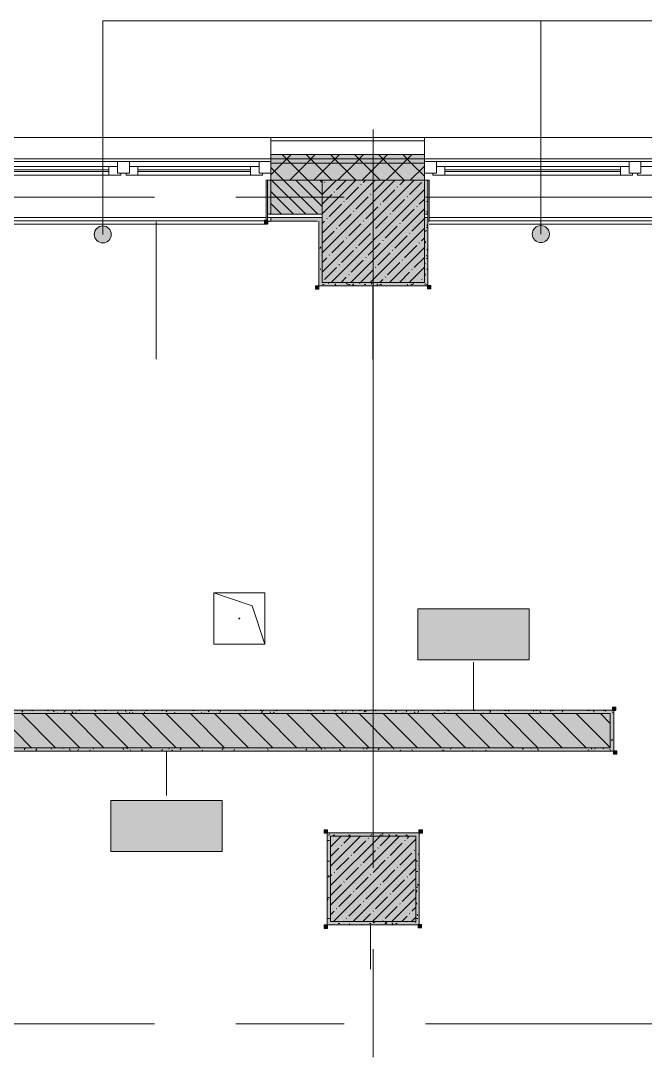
# Model space of a CAD drawing. Header units: millimetres. Extents: x -3817 to 677485, y -22715 to 103890.
# Drawn here: x 52636 to 56298, y 23865 to 29947 of the extents above; entities that cross this region are included whole.
import ezdxf

# ---------------------------------------------------------------- set-up
doc = ezdxf.new("R2010")
doc.units = ezdxf.units.MM
doc.layers.add('PDF _Геометрия', color=7, linetype='Continuous', true_color=0x1d1d1d)
doc.layers.add('PDF _Сплошная заливка', color=7, linetype='Continuous', true_color=0xffffff)

msp = doc.modelspace()

# ---------------------------------------------------------------- hatches: boundary and pattern name
at = {"layer": 'PDF _Сплошная заливка', "transparency": 33554559}
h = msp.add_hatch(color=256, dxfattribs=at)
h.paths.add_polyline_path([(85213.3, 29111.3), (85213.3, 29161.3), (80593.3, 29161.3), (80593.3, 29111.3), (84533.7, 29111.3)], flags=0)
h.paths.add_polyline_path([(70803.3, 29111.3), (71053.3, 29111.3), (71053.3, 29161.3), (68453.3, 29161.3), (68453.3, 29111.3), (70432.2, 29111.3)], flags=0)
h.paths.add_polyline_path([(73153.3, 29111.3), (74493.3, 29111.3), (74493.3, 29161.3), (73153.3, 29161.3)], flags=0)
h.paths.add_polyline_path([(77111.9, 29111.3), (77493.3, 29111.3), (77493.3, 29161.3), (76593.3, 29161.3), (76593.3, 29111.3)], flags=0)
h.paths.add_polyline_path([(60248.3, 29111.3), (61303.3, 29111.3), (61303.3, 29161.3), (60248.3, 29161.3)], flags=0)
h.paths.add_polyline_path([(66403.3, 29111.3), (67353.3, 29111.3), (67353.3, 29161.3), (66403.3, 29161.3)], flags=0)
h.paths.add_polyline_path([(57815.1, 29111.3), (57948.3, 29111.3), (57948.3, 29161.3), (57103.3, 29161.3), (57103.3, 29111.3), (57444.1, 29111.3)], flags=0)
h.paths.add_polyline_path([(51103.3, 29111.3), (52003.3, 29111.3), (52003.3, 29161.3), (51103.3, 29161.3)], flags=0)
h.paths.add_polyline_path([(55003.3, 29111.3), (55003.3, 29161.3), (54103.3, 29161.3), (54104.2, 29111.3), (54846.4, 29111.3)], flags=0)
h.paths.add_polyline_path([(49003.3, 29111.3), (49003.3, 29161.3), (47903.3, 29161.3), (47903.3, 29111.3), (48909, 29111.3)], flags=0)
h.paths.add_polyline_path([(44803.3, 29111.3), (44803.3, 29161.3), (42403.3, 29161.3), (42403.3, 29111.3), (44455.9, 29111.3)], flags=0)
h = msp.add_hatch(color=256, dxfattribs=at)
h.paths.add_polyline_path([(85213.3, 29011.3), (85213.3, 29111.3), (80593.3, 29111.3), (80593.3, 29011.3), (84533.7, 29011.3)], flags=0)
h.paths.add_polyline_path([(77493.3, 29011.3), (77493.3, 29111.3), (76593.3, 29111.3), (76593.3, 29011.3), (77111.9, 29011.3)], flags=0)
h.paths.add_polyline_path([(67353.3, 29011.3), (67353.3, 29013.3), (67321.3, 29013.3), (67321.3, 29021.3), (67353.3, 29021.3), (67353.3, 29111.3), (66403.3, 29111.3), (66403.3, 29011.3), (67321.3, 29011.3)], flags=0)
h.paths.add_polyline_path([(68485.3, 29011.3), (71053.3, 29011.3), (71053.3, 29111.3), (68453.3, 29111.3), (68453.3, 29021.3), (68485.3, 29021.3), (68485.3, 29013.3), (68453.3, 29011.3)], flags=0)
h.paths.add_polyline_path([(74283.3, 29011.3), (74493.3, 29011.3), (74493.3, 29111.3), (73153.3, 29111.3), (73153.3, 29011.3), (74143.2, 29011.3)], flags=0)
h.paths.add_polyline_path([(54403.3, 29011.3), (55003.3, 29011.3), (55003.3, 29111.3), (54103.3, 29111.3), (54104.2, 29011.3)], flags=0)
h.paths.add_polyline_path([(60783.9, 29011.3), (61303.3, 29011.3), (61303.3, 29111.3), (60248.3, 29111.3), (60248.3, 29011.3), (60412.8, 29011.3)], flags=0)
h.paths.add_polyline_path([(51103.3, 29011.3), (52003.3, 29011.3), (52003.3, 29111.3), (51103.3, 29111.3)], flags=0)
h.paths.add_polyline_path([(57103.3, 29011.3), (57948.3, 29011.3), (57948.3, 29111.3), (57103.3, 29111.3)], flags=0)
h.paths.add_polyline_path([(48403.3, 29011.3), (49003.3, 29011.3), (49003.3, 29111.3), (47903.3, 29111.3), (47903.3, 29011.3), (48166.8, 29011.3)], flags=0)
h.paths.add_polyline_path([(44803.3, 29011.3), (44803.3, 29111.3), (42403.3, 29111.3), (42403.3, 29011.3), (44455.9, 29011.3)], flags=0)
h = msp.add_hatch(color=256, dxfattribs=at)
h.paths.add_polyline_path([(80822.8, 28811.3), (80893.3, 28811.3), (80893.3, 29011.3), (80593.3, 29011.3), (80593.3, 28811.3)], flags=0)
h.paths.add_polyline_path([(73783.3, 28811.3), (73783.3, 29011.3), (73153.3, 29011.3), (73153.3, 28811.3), (73401, 28811.3)], flags=0)
h.paths.add_polyline_path([(74493.3, 28811.3), (74493.3, 29011.3), (74283.3, 29011.3), (74283.3, 28811.3)], flags=0)
h.paths.add_polyline_path([(76593.3, 28811.3), (76993.3, 28811.3), (76993.3, 29011.3), (76593.3, 29011.3)], flags=0)
h.paths.add_polyline_path([(68553.3, 28811.3), (70553.3, 28811.3), (70553.3, 29011.3), (68449.3, 29011.3), (68449.3, 28811.3)], flags=0)
h.paths.add_polyline_path([(67303.3, 28811.3), (67303.3, 29011.3), (67003.3, 29011.3), (67003.3, 28811.3), (67092.4, 28811.3)], flags=0)
h.paths.add_polyline_path([(60248.3, 28811.3), (60378.3, 28811.3), (60378.3, 29008.8), (60978.3, 29008.8), (60978.3, 28811.3), (61303.3, 28811.3), (61303.3, 29011.3), (60248.3, 29011.3), (60248.3, 28992.2)], flags=0)
h.paths.add_polyline_path([(54103.3, 28811.3), (54403.3, 28811.3), (54403.3, 29011.3), (54103.3, 29011.3)], flags=0)
h.paths.add_polyline_path([(57948.3, 28811.3), (57948.3, 29011.3), (57103.3, 29011.3), (57103.3, 28811.3), (57815.1, 28811.3)], flags=0)
h.paths.add_polyline_path([(43003.3, 28811.3), (44803.3, 28811.3), (44803.3, 29011.3), (43003.3, 29011.3)], flags=0)
h.paths.add_polyline_path([(52003.3, 28811.3), (52003.3, 29011.3), (51103.3, 29011.3), (51103.3, 28811.3), (51877.7, 28811.3)], flags=0)
h.paths.add_polyline_path([(47903.3, 28811.3), (48403.3, 28811.3), (48403.3, 29011.3), (47903.3, 29011.3)], flags=0)
for color, points in [(256, [(55003.3, 28411.3), (55003.3, 29011.3), (54403.3, 29011.3), (54403.3, 28411.3), (54846.4, 28411.3)]), (7, [(53117.2, 28643), (53152.5, 28657.6), (53167.2, 28693), (53152.5, 28728.3), (53117.2, 28743), (53081.8, 28728.3), (53067.2, 28693), (53081.8, 28657.6)]), (7, [(55685.8, 28645.1), (55721.2, 28659.8), (55735.8, 28695.1), (55721.2, 28730.5), (55685.8, 28745.1), (55650.5, 28730.5), (55635.8, 28695.1), (55650.5, 28659.8)]), (256, [(55023.3, 28391.3), (55023.3, 28411.3), (54403.3, 28411.3), (54403.3, 28391.3), (54846.4, 28391.3)]), (256, [(56093.3, 25681.3), (56093.3, 25881.3), (51843.3, 25881.3), (51843.3, 25681.3), (53362, 25681.3)]), (256, [(56113.3, 25661.3), (56113.3, 25681.3), (51863.3, 25681.3), (51863.3, 25661.3), (53362, 25661.3)]), (256, [(54453.3, 25161.3), (54953.3, 25161.3), (54953.3, 25181.3), (54433.3, 25181.3), (54433.3, 25161.3)]), (256, [(54953.3, 24661.3), (54973.3, 24661.3), (54973.3, 25181.3), (54953.3, 25181.3), (54953.3, 24753.5)]), (256, [(54453.3, 24661.3), (54953.3, 24661.3), (54953.3, 25161.3), (54453.3, 25161.3), (54453.3, 24753.5)]), (256, [(54973.3, 24641.3), (54973.3, 24661.3), (54453.3, 24661.3), (54453.3, 24641.3), (54953.3, 24641.3)])]:
    msp.add_hatch(color=color, dxfattribs=at).paths.add_polyline_path(points)
h = msp.add_hatch(color=256, dxfattribs=at)
h.paths.add_polyline_path([(54103.3, 28771.3), (54403.3, 28771.3), (54403.3, 28791.3), (54103.3, 28791.3)], flags=0)
h.paths.add_polyline_path([(51877.7, 28771.3), (52003.3, 28771.3), (52003.3, 28791.3), (51863.3, 28791.3), (51863.3, 28771.3)], flags=0)
at = {"layer": 'PDF _Сплошная заливка', "true_color": 0x74ba7c, "transparency": 33554559}
h = msp.add_hatch(color=103, dxfattribs=at)
h.paths.add_polyline_path([(54084.8, 28763.3), (54103.3, 28763.3), (54103.3, 28771.3), (54084.8, 28771.3), (54084.8, 28767.4)], flags=0)
h.paths.add_polyline_path([(52021.3, 28763.3), (52021.3, 28771.3), (52003.3, 28771.3), (52003.3, 28763.3)], flags=0)

# ---------------------------------------------------------------- linework, layer by layer
at = {"layer": 'PDF _Геометрия', "color": 7, "lineweight": 9}
for points in [[(53117.2, 28693), (53117.2, 29946.7), (56568.2, 29946.7), (55685.8, 29946.7), (55685.8, 28695.1)], [(55003.3, 29241.3), (54103.3, 29241.3)], [(55003.3, 29161.3), (54103.3, 29161.3)], [(55003.3, 29136.3), (54103.3, 29136.3)], [(55003.3, 29111.3), (54103.3, 29111.3)], [(52031.3, 28773.3), (54065.3, 28773.3)], [(54103.3, 28771.3), (54375.3, 28771.3)], [(57073, 28773.3), (55031.3, 28773.3), (57073, 28773.3)], [(53430, 28767.4), (53430, 27961.4)], [(54083.3, 28757.3), (54083.3, 28753.3), (54083.3, 28757.3)], [(54700.4, 28387.3), (54700.4, 27961.4)], [(53767.9, 26589.3), (53992.9, 26514.3), (54067.9, 26289.3)], [(55291.3, 25905.3), (55291.3, 26182.1)], [(56093.3, 25681.3), (51863.3, 25681.3), (56093.3, 25681.3), (56093.3, 25881.3), (51843.3, 25881.3), (56093.3, 25881.3)], [(56093.3, 25901.3), (51871.3, 25901.3)], [(53491.6, 25657.3), (53491.6, 25401.5)], [(54687.1, 24637.3), (54687.1, 24381.5)]]:
    msp.add_lwpolyline(points, dxfattribs=at)
at = {"layer": 'PDF _Геометрия', "color": 9, "lineweight": 9, "true_color": 0xc0c0c0}
for points in [[(54103.3, 29011.3), (54103.3, 29261.3), (52003.3, 29261.3), (52003.3, 29011.3), (52003.3, 29261.3), (51103.3, 29261.3), (51103.3, 29011.3), (51103.3, 28811.3), (51643.3, 28811.3), (51643.3, 28441.3), (51643.3, 28485.3), (51178.3, 28485.3), (51178.3, 28811.3), (51103.3, 28811.3), (51103.3, 28410.3), (51115.8, 28410.3), (51178.3, 28410.3)], [(55003.3, 29011.3), (55003.3, 29261.3), (57103.3, 29261.3), (57103.3, 29011.3), (57103.3, 28811.3), (57568.3, 28811.3), (57568.3, 28608.1), (57568.3, 28688.1), (57327.1, 28688.1), (57327.1, 28811.3), (57247.1, 28811.3), (57247.1, 28608.1), (57327.1, 28608.1), (57540.3, 28608.1)], [(54403.3, 28791.3), (54083.3, 28791.3), (54103.3, 28791.3), (54103.3, 28771.3)], [(54383.3, 28771.3), (54383.3, 28391.3), (54403.3, 28391.3), (55023.3, 28391.3), (55023.3, 28411.3), (55023.3, 28791.3), (55003.3, 28791.3), (55003.3, 28411.3), (54403.3, 28411.3), (54403.3, 28771.3), (54403.3, 28791.3), (54103.3, 28791.3), (54103.3, 28771.3), (54084.8, 28771.3)], [(55023.3, 28791.3), (55003.3, 28791.3)], [(51863.3, 25661.3), (56113.3, 25661.3), (56113.3, 25681.3), (56113.3, 25901.3), (56093.3, 25901.3)]]:
    msp.add_lwpolyline(points, dxfattribs=at)
for points in [[(54103.3, 29011.3), (54103.3, 28811.3), (54403.3, 28811.3), (54403.3, 29011.3), (55003.3, 29011.3), (55003.3, 29261.3), (54103.3, 29261.3)], [(54083.3, 28767.4), (54083.3, 29011.3), (54075.3, 29011.3), (54075.3, 28767.4)], [(54103.3, 28811.3), (54103.3, 29011.3), (54083.3, 29011.3), (54083.3, 28811.3)], [(55023.3, 28811.3), (55023.3, 29011.3), (55003.3, 29011.3), (55003.3, 28811.3)], [(55031.3, 28771.3), (55031.3, 29011.3), (55023.3, 29011.3), (55023.3, 28771.3)], [(54075.3, 28791.3), (52031.3, 28791.3)], [(57075.3, 28791.3), (55031.3, 28791.3)], [(54953.3, 25181.3), (54433.3, 25181.3), (54433.3, 25161.3), (54433.3, 24641.3), (54453.3, 24641.3), (54973.3, 24641.3), (54973.3, 24661.3), (54973.3, 25181.3)], [(54953.3, 24661.3), (54453.3, 24661.3), (54453.3, 25161.3), (54953.3, 25161.3)]]:
    msp.add_lwpolyline(points, close=True, dxfattribs=at)
at = {"layer": 'PDF _Геометрия', "color": 253, "lineweight": 9, "true_color": 0xaaaaaa}
for points in [[(54703.3, 24976), (54703.3, 26809.4), (54703.3, 29309.4)], [(54103.3, 29121.3), (52003.3, 29121.3)], [(57103.3, 29121.3), (55003.3, 29121.3)], [(52123.3, 29071.3), (53153.3, 29071.3)], [(53153.3, 29061.3), (52123.3, 29061.3)], [(53203.3, 29051.4), (53273.3, 29051.4)], [(53323.3, 29071.3), (53983.3, 29071.3)], [(53983.3, 29061.3), (53323.3, 29061.3)], [(54033.3, 29051.4), (54103.3, 29051.4)], [(55003.3, 29051.4), (55073.3, 29051.4)], [(55123.3, 29071.3), (56153.3, 29071.3)], [(56153.3, 29061.3), (55123.3, 29061.3)], [(56203.3, 29051.4), (56273.3, 29051.4)], [(51833.8, 28911.3), (53421.3, 28911.3)], [(53897.6, 28911.3), (54532.6, 28911.3)], [(55008.8, 28911.3), (56596.3, 28911.3)], [(54703.3, 23864.8), (54703.3, 24499.8)], [(51833.8, 24061.3), (53421.3, 24061.3)], [(53897.6, 24061.3), (54532.6, 24061.3)], [(55008.8, 24061.3), (56596.3, 24061.3)]]:
    msp.add_lwpolyline(points, dxfattribs=at)
at = {"layer": 'PDF _Геометрия', "color": 116, "lineweight": 13, "true_color": 0x008040}
for points in [[(52003.3, 29136.3), (54103.3, 29136.3)], [(55003.3, 29136.3), (57103.3, 29136.3)]]:
    msp.add_lwpolyline(points, dxfattribs=at)
at = {"layer": 'PDF _Геометрия', "lineweight": 9}
for points in [[(54103.3, 29042.7), (54171.9, 29111.3), (54221.9, 29161.3)], [(54403.3, 28927.2), (54319.1, 29011.3), (54219.1, 29111.3), (54169.1, 29161.3)], [(54213.3, 29011.3), (54313.3, 29111.3), (54363.3, 29161.3)], [(54460.5, 29011.3), (54360.5, 29111.3), (54310.5, 29161.3)], [(54354.7, 29011.3), (54454.7, 29111.3), (54504.7, 29161.3)], [(54602, 29011.3), (54502, 29111.3), (54452, 29161.3)], [(54496.2, 29011.3), (54596.2, 29111.3), (54646.2, 29161.3)], [(54743.4, 29011.3), (54643.4, 29111.3), (54593.4, 29161.3)], [(54637.6, 29011.3), (54737.6, 29111.3), (54787.6, 29161.3)], [(54884.8, 29011.3), (54784.8, 29111.3), (54734.8, 29161.3)], [(54779, 29011.3), (54879, 29111.3), (54929, 29161.3)], [(55003.3, 29034.3), (54926.2, 29111.3), (54876.2, 29161.3)], [(54377.7, 28811.3), (54177.7, 29011.3), (54103.3, 29085.8)], [(54920.4, 29011.3), (55003.3, 29094.2)], [(54307, 28811.3), (54107, 29011.3)], [(54403.3, 28856.5), (54248.4, 29011.3)], [(54403.3, 28997.9), (54389.8, 29011.3)], [(54403.3, 28927.6), (54487, 29011.3)], [(54403.3, 28813.6), (54601, 29011.3)], [(54403.3, 28699.5), (54715.1, 29011.3)], [(54403.3, 28585.5), (54829.1, 29011.3)], [(54403.3, 28471.4), (54943.2, 29011.3)], [(54487.9, 28955.3), (54544, 29011.3)], [(54644.8, 28998), (54658.1, 29011.3)], [(54701.8, 28941), (54772.1, 29011.3)], [(54858.6, 28983.8), (54886.2, 29011.3)], [(54416.7, 28998), (54419, 29000.4)], [(54457.2, 28411.3), (55003.3, 28957.4)], [(54545, 28898.3), (54616.2, 28969.5)], [(54630.5, 28983.8), (54632.9, 28986.2)], [(54758.8, 28884), (54830.1, 28955.3)], [(54844.3, 28969.5), (54846.7, 28971.9)], [(54915.6, 28926.8), (54986.9, 28998)], [(54236.3, 28811.3), (54103.3, 28944.4)], [(54403.3, 28870.6), (54459.4, 28926.8)], [(54473.7, 28941), (54476.1, 28943.4)], [(54602, 28841.2), (54673.3, 28912.5)], [(54687.5, 28926.8), (54689.9, 28929.1)], [(54815.8, 28827), (54887.1, 28898.3)], [(54901.4, 28912.5), (54903.7, 28914.9)], [(54972.6, 28869.7), (55003.3, 28900.4)], [(54165.6, 28811.3), (54103.3, 28873.7)], [(54445.2, 28798.5), (54516.5, 28869.7)], [(54530.7, 28884), (54533.1, 28886.4)], [(54571.3, 28411.3), (55003.3, 28843.3)], [(54587.7, 28827), (54590.1, 28829.3)], [(54659, 28784.2), (54730.3, 28855.5)], [(54744.5, 28869.7), (54746.9, 28872.1)], [(54872.9, 28769.9), (54944.1, 28841.2)], [(54958.4, 28855.5), (54960.8, 28857.9)], [(54403.3, 28756.6), (54416.7, 28769.9)], [(54430.9, 28784.2), (54433.3, 28786.6)], [(54502.2, 28741.4), (54573.5, 28812.7)], [(54644.8, 28769.9), (54647.1, 28772.3)], [(54716, 28727.2), (54787.3, 28798.5)], [(54801.6, 28812.7), (54803.9, 28815.1)], [(54929.9, 28712.9), (55001.2, 28784.2)], [(54403.3, 28642.5), (54473.7, 28712.9)], [(54487.9, 28727.2), (54490.3, 28729.5)], [(54559.2, 28684.4), (54630.5, 28755.7)], [(54685.3, 28411.3), (55003.3, 28729.3)], [(54701.8, 28712.9), (54704.2, 28715.3)], [(54773.1, 28670.2), (54844.3, 28741.4)], [(54858.6, 28755.7), (54861, 28758.1)], [(54459.4, 28584.6), (54530.7, 28655.9)], [(54545, 28670.2), (54547.3, 28672.5)], [(54616.2, 28627.4), (54687.5, 28698.7)], [(54758.8, 28655.9), (54761.2, 28658.3)], [(54830.1, 28613.1), (54901.4, 28684.4)], [(54915.6, 28698.7), (54918, 28701)], [(54986.9, 28655.9), (55003.3, 28672.3)], [(54516.5, 28527.6), (54587.7, 28598.9)], [(54602, 28613.1), (54604.4, 28615.5)], [(54673.3, 28570.4), (54744.5, 28641.6)], [(54799.4, 28411.3), (55003.3, 28615.2)], [(54815.8, 28598.9), (54818.2, 28601.2)], [(54887.1, 28556.1), (54958.4, 28627.4)], [(54972.6, 28641.6), (54975, 28644)], [(54403.3, 28528.5), (54430.9, 28556.1)], [(54445.2, 28570.4), (54447.5, 28572.7)], [(54573.5, 28470.6), (54644.8, 28541.8)], [(54659, 28556.1), (54661.4, 28558.5)], [(54730.3, 28513.3), (54801.6, 28584.6)], [(54787.3, 28456.3), (54858.6, 28527.6)], [(54872.9, 28541.8), (54875.2, 28544.2)], [(54944.1, 28499.1), (55003.3, 28558.2)], [(54416.7, 28427.8), (54487.9, 28499.1)], [(54502.2, 28513.3), (54504.6, 28515.7)], [(54630.5, 28413.5), (54701.8, 28484.8)], [(54716, 28499.1), (54718.4, 28501.5)], [(54856.4, 28411.3), (54915.6, 28470.6)], [(54913.4, 28411.3), (55003.3, 28501.2)], [(54929.9, 28484.8), (54932.3, 28487.2)], [(54403.3, 28414.4), (54404.8, 28415.9)], [(54514.3, 28411.3), (54545, 28442.1)], [(54559.2, 28456.3), (54561.6, 28458.7)], [(54742.4, 28411.3), (54758.8, 28427.8)], [(54773.1, 28442.1), (54775.4, 28444.4)], [(54970.5, 28411.3), (54972.6, 28413.5)], [(54986.9, 28427.8), (54989.3, 28430.2)], [(55001.2, 28442.1), (55003.3, 28444.2)], [(52699.4, 25681.3), (52499.4, 25881.3)], [(52840.8, 25681.3), (52640.8, 25881.3)], [(52982.2, 25681.3), (52782.2, 25881.3)], [(53123.6, 25681.3), (52923.6, 25881.3)], [(53265.1, 25681.3), (53065.1, 25881.3)], [(53406.5, 25681.3), (53206.5, 25881.3)], [(53547.9, 25681.3), (53347.9, 25881.3)], [(53689.3, 25681.3), (53489.3, 25881.3)], [(53830.7, 25681.3), (53630.7, 25881.3)], [(53972.2, 25681.3), (53772.2, 25881.3)], [(54113.6, 25681.3), (53913.6, 25881.3)], [(54255, 25681.3), (54055, 25881.3)], [(54396.4, 25681.3), (54196.4, 25881.3)], [(54537.9, 25681.3), (54337.9, 25881.3)], [(54679.3, 25681.3), (54479.3, 25881.3)], [(54820.7, 25681.3), (54620.7, 25881.3)], [(54962.1, 25681.3), (54762.1, 25881.3)], [(55103.5, 25681.3), (54903.5, 25881.3)], [(55245, 25681.3), (55045, 25881.3)], [(55386.4, 25681.3), (55186.4, 25881.3)], [(55527.8, 25681.3), (55327.8, 25881.3)], [(55669.2, 25681.3), (55469.2, 25881.3)], [(55810.6, 25681.3), (55610.6, 25881.3)], [(55952.1, 25681.3), (55752.1, 25881.3)], [(56093.3, 25681.6), (55893.5, 25881.3)], [(56093.3, 25823), (56034.9, 25881.3)], [(54453.3, 25100), (54514.7, 25161.3)], [(54453.3, 24985.9), (54628.7, 25161.3)], [(54453.3, 24871.9), (54742.8, 25161.3)], [(54453.3, 24757.8), (54856.8, 25161.3)], [(54470.9, 24661.3), (54953.3, 25143.8)], [(54530.7, 25120.4), (54571.7, 25161.3)], [(54587.7, 25063.3), (54659, 25134.6)], [(54673.3, 25148.9), (54675.6, 25151.3)], [(54744.5, 25106.1), (54799.8, 25161.3)], [(54801.6, 25049.1), (54872.9, 25120.4)], [(54887.1, 25134.6), (54889.5, 25137)], [(54901.4, 25148.9), (54913.8, 25161.3)], [(54453.3, 25042.9), (54502.2, 25091.9)], [(54516.5, 25106.1), (54518.8, 25108.5)], [(54644.8, 25006.3), (54716, 25077.6)], [(54730.3, 25091.9), (54732.7, 25094.2)], [(54858.6, 24992.1), (54929.9, 25063.3)], [(54944.1, 25077.6), (54946.5, 25080)], [(54487.9, 24963.6), (54559.2, 25034.8)], [(54573.5, 25049.1), (54575.8, 25051.5)], [(54584.9, 24661.3), (54953.3, 25029.7)], [(54701.8, 24949.3), (54773.1, 25020.6)], [(54787.3, 25034.8), (54789.7, 25037.2)], [(54473.7, 24949.3), (54476.1, 24951.7)], [(54545, 24906.5), (54616.2, 24977.8)], [(54630.5, 24992.1), (54632.9, 24994.4)], [(54687.5, 24935), (54689.9, 24937.4)], [(54758.8, 24892.3), (54830.1, 24963.6)], [(54844.3, 24977.8), (54846.7, 24980.2)], [(54915.6, 24935), (54953.3, 24972.7)], [(54453.3, 24928.9), (54459.4, 24935)], [(54453.3, 24814.8), (54516.5, 24878)], [(54530.7, 24892.3), (54533.1, 24894.6)], [(54602, 24849.5), (54673.3, 24920.8)], [(54699, 24661.3), (54953.3, 24915.7)], [(54744.5, 24878), (54746.9, 24880.4)], [(54815.8, 24835.2), (54887.1, 24906.5)], [(54901.4, 24920.8), (54903.7, 24923.2)], [(54502.2, 24749.7), (54573.5, 24821)], [(54587.7, 24835.2), (54590.1, 24837.6)], [(54659, 24792.5), (54730.3, 24863.8)], [(54801.6, 24821), (54803.9, 24823.4)], [(54872.9, 24778.2), (54944.1, 24849.5)], [(54559.2, 24692.7), (54630.5, 24764)], [(54644.8, 24778.2), (54647.1, 24780.6)], [(54716, 24735.5), (54787.3, 24806.7)], [(54813, 24661.3), (54953.3, 24801.6)], [(54858.6, 24764), (54861, 24766.3)], [(54453.3, 24700.8), (54473.7, 24721.2)], [(54487.9, 24735.5), (54490.3, 24737.8)], [(54641.9, 24661.3), (54687.5, 24706.9)], [(54701.8, 24721.2), (54704.2, 24723.6)], [(54773.1, 24678.4), (54844.3, 24749.7)], [(54915.6, 24706.9), (54918, 24709.3)], [(54929.9, 24721.2), (54953.3, 24744.6)], [(54527.9, 24661.3), (54530.7, 24664.2)], [(54545, 24678.4), (54547.3, 24680.8)], [(54758.8, 24664.2), (54761.2, 24666.5)], [(54870, 24661.3), (54901.4, 24692.7)], [(54927.1, 24661.3), (54953.3, 24687.6)]]:
    msp.add_lwpolyline(points, dxfattribs=at)
at = {"layer": 'PDF _Геометрия', "color": 253, "lineweight": 13, "true_color": 0xaaaaaa}
for points in [[(52053.3, 29041.3), (53223.3, 29041.3), (53223.3, 29051.4), (53203.3, 29051.4), (53203.3, 29091.3), (52073.3, 29091.3), (52073.3, 29051.4), (52053.3, 29051.4)], [(53273.3, 29121.3), (53273.3, 29051.4), (53203.3, 29051.4), (53203.3, 29121.3)], [(53253.3, 29041.3), (54053.3, 29041.3), (54053.3, 29051.4), (54033.3, 29051.4), (54033.3, 29091.3), (53273.3, 29091.3), (53273.3, 29051.4), (53253.3, 29051.4)], [(54103.3, 29121.3), (54103.3, 29051.4), (54033.3, 29051.4), (54033.3, 29121.3)], [(55073.3, 29121.3), (55073.3, 29051.4), (55003.3, 29051.4), (55003.3, 29121.3)], [(55053.3, 29041.3), (56223.3, 29041.3), (56223.3, 29051.4), (56203.3, 29051.4), (56203.3, 29091.3), (55073.3, 29091.3), (55073.3, 29051.4), (55053.3, 29051.4)], [(56273.3, 29121.3), (56273.3, 29051.4), (56203.3, 29051.4), (56203.3, 29121.3)], [(56253.3, 29041.3), (57053.3, 29041.3), (57053.3, 29051.4), (57033.3, 29051.4), (57033.3, 29091.3), (56273.3, 29091.3), (56273.3, 29051.4), (56253.3, 29051.4)]]:
    msp.add_lwpolyline(points, close=True, dxfattribs=at)
for points in [[(53153.3, 29041.3), (53153.3, 29091.3)], [(53323.3, 29041.3), (53323.3, 29091.3)], [(53983.3, 29041.3), (53983.3, 29091.3)], [(55123.3, 29041.3), (55123.3, 29091.3)], [(56153.3, 29041.3), (56153.3, 29091.3)], [(53223.3, 29041.3), (52053.3, 29041.3)], [(54053.3, 29041.3), (53253.3, 29041.3)], [(56223.3, 29041.3), (55053.3, 29041.3)], [(57053.3, 29041.3), (56253.3, 29041.3)]]:
    msp.add_lwpolyline(points, dxfattribs=at)
at = {"layer": 'PDF _Геометрия', "color": 7, "lineweight": 9}
for points in [[(55003.3, 28411.3), (55003.3, 29011.3), (54403.3, 29011.3), (54103.3, 29011.3), (54403.3, 29011.3), (54403.3, 28811.3), (54403.3, 28411.3)], [(54083.3, 28753.3), (52023.3, 28753.3)], [(57083.3, 28753.3), (55031, 28753.3)], [(54067.9, 26289.3), (53767.9, 26289.3), (53767.9, 26589.3), (54067.9, 26589.3)], [(54067.9, 26289.3), (54067.9, 26589.3), (53767.9, 26589.3), (53767.9, 26289.3)], [(55617.8, 26496), (54964.7, 26496), (54964.7, 26196), (55617.8, 26196)], [(53818.1, 25371.4), (53165, 25371.4), (53165, 25071.4), (53818.1, 25071.4)], [(54953.3, 25161.3), (54453.3, 25161.3), (54453.3, 24661.3), (54953.3, 24661.3)]]:
    msp.add_lwpolyline(points, close=True, dxfattribs=at)
at = {"layer": 'PDF _Геометрия', "color": 253, "lineweight": 9, "true_color": 0x9b9b9b}
for points in [[(54101.4, 29008.1), (54103.3, 29008.1)], [(54103.3, 28991.6), (54101.5, 28994.6)], [(55015.8, 28886.1), (55023.3, 28886.1)], [(54101.7, 28811.3), (54098.5, 28816.9)], [(54101.4, 28825.2), (54103.3, 28825.2)], [(54104.5, 28787), (54103.3, 28784.8)], [(55008.3, 28828.3), (55003.3, 28819.6)], [(55015.8, 28825.2), (55023.3, 28825.2)], [(54383.3, 28764.2), (54385.8, 28764.2)], [(55015.3, 28718.6), (55010.3, 28709.9)], [(55015.8, 28733.7), (55023.3, 28733.7)], [(55022.5, 28740.5), (55017.5, 28749.2)], [(55011.3, 28650.6), (55006.2, 28641.9)], [(55023.3, 28678.3), (55021.6, 28681.1)], [(54383.3, 28642.3), (54385.8, 28642.3)], [(54394.9, 28619.3), (54389.9, 28610.6)], [(55022.4, 28609), (55017.4, 28600.3)], [(54403.3, 28572.9), (54401, 28569)], [(55008.4, 28521.1), (55003.4, 28529.8)], [(55019.6, 28562.8), (55014.5, 28571.5)], [(55015.8, 28550.9), (55023.3, 28550.9)], [(54383.3, 28520.4), (54385.8, 28520.4)], [(54396.1, 28484.4), (54391.1, 28493.1)], [(55015.8, 28489.9), (55023.3, 28489.9)], [(54383.3, 28429), (54385.8, 28429)], [(54441.8, 28405.2), (54438.3, 28411.3)], [(54551.5, 28398.1), (54546.5, 28406.8)], [(54586.7, 28403), (54581.7, 28394.3)], [(54626.8, 28411.3), (54623.3, 28405.4)], [(54696.4, 28410), (54691.4, 28401.3)], [(54729.2, 28395.1), (54724.2, 28403.8)], [(54942.1, 28408.9), (54937.1, 28400.2)], [(55010.2, 28404.9), (55005.1, 28396.2)], [(55012.5, 28453.1), (55007.5, 28461.8)], [(54406.2, 28398.5), (54416.3, 28398.5)], [(54483.5, 28394), (54478.4, 28402.7)], [(54545.1, 28391.8), (54544.8, 28391.3)], [(54558.6, 28398.5), (54568.7, 28398.5)], [(54590.6, 28391.3), (54588.1, 28395.7)], [(54650.1, 28398.5), (54660.1, 28398.5)], [(54741.5, 28398.5), (54751.6, 28398.5)], [(54906.9, 28392.1), (54901.9, 28400.8)], [(54924.4, 28398.5), (54934.4, 28398.5)], [(55012.9, 28391.3), (55011.5, 28393.8)], [(55015.8, 28398.5), (55023.3, 28398.5)], [(52647.5, 25897.5), (52642.4, 25888.8)], [(52684.9, 25901.3), (52684.1, 25899.9)], [(52699.3, 25899.1), (52709.4, 25899.1)], [(52790.8, 25899.1), (52800.8, 25899.1)], [(52831.1, 25891.5), (52826.1, 25900.2)], [(52851.6, 25885.2), (52849.3, 25881.3)], [(52893.2, 25896.4), (52888.2, 25887.7)], [(52899.2, 25895.6), (52895.8, 25901.3)], [(52940.8, 25884.4), (52935.8, 25893.1)], [(52961.2, 25892.3), (52956.2, 25883.6)], [(52973.7, 25899.1), (52983.7, 25899.1)], [(52977.8, 25881.3), (52977.4, 25882)], [(53065.1, 25899.1), (53075.2, 25899.1)], [(53076.9, 25892.6), (53071.8, 25901.3)], [(53126.1, 25899.1), (53136.1, 25899.1)], [(53207, 25891.2), (53201.9, 25882.5)], [(53254.6, 25889.6), (53249.5, 25898.3)], [(53275, 25887.1), (53271.7, 25881.3)], [(53278.5, 25899.1), (53288.5, 25899.1)], [(53294.5, 25881.3), (53291.2, 25887.1)], [(53364.2, 25882.5), (53359.2, 25891.2)], [(53369.9, 25899.1), (53380, 25899.1)], [(53461.3, 25899.1), (53471.4, 25899.1)], [(53494.3, 25901.3), (53489.3, 25892.6)], [(53540.9, 25881.3), (53536.9, 25888.2)], [(53636.4, 25898.8), (53634.9, 25901.3)], [(53644.2, 25899.1), (53654.3, 25899.1)], [(53698.4, 25889), (53694, 25881.3)], [(53716.9, 25881.3), (53714.6, 25885.2)], [(53740.1, 25900.2), (53735, 25891.5)], [(53735.7, 25899.1), (53745.7, 25899.1)], [(53796.6, 25899.1), (53806.7, 25899.1)], [(53808.1, 25896.1), (53803.1, 25887.4)], [(53949, 25899.1), (53959.1, 25899.1)], [(54040.5, 25899.1), (54050.5, 25899.1)], [(54053.8, 25895), (54048.8, 25886.3)], [(54059.8, 25896.9), (54057.3, 25901.3)], [(54101.4, 25885.8), (54096.4, 25894.5)], [(54121.9, 25890.9), (54116.8, 25882.2)], [(54131.9, 25899.1), (54142, 25899.1)], [(54314.8, 25899.1), (54324.8, 25899.1)], [(54339.1, 25901.3), (54336.2, 25896.4)], [(54406.2, 25899.1), (54416.3, 25899.1)], [(54415.2, 25891), (54410.2, 25899.7)], [(54467.2, 25899.1), (54477.2, 25899.1)], [(54483.2, 25895), (54479.6, 25901.3)], [(54503.7, 25881.7), (54503.5, 25881.3)], [(54524.9, 25883.9), (54519.9, 25892.6)], [(54545.3, 25892.8), (54540.3, 25884.1)], [(54561.5, 25881.3), (54561.5, 25881.4)], [(54585.4, 25901.3), (54581.9, 25895.3)], [(54619.6, 25899.1), (54629.6, 25899.1)], [(54655, 25899.9), (54649.9, 25891.2)], [(54661, 25892.1), (54655.9, 25900.8)], [(54711, 25899.1), (54721.1, 25899.1)], [(54802.5, 25899.1), (54812.5, 25899.1)], [(54838.7, 25889.1), (54833.6, 25897.8)], [(54878.3, 25881.3), (54875.3, 25886.6)], [(54900.7, 25898.8), (54895.7, 25890.1)], [(54948.3, 25882), (54943.3, 25890.7)], [(54968.7, 25894.7), (54963.7, 25886)], [(54985.3, 25899.1), (54995.4, 25899.1)], [(55076.8, 25899.1), (55086.8, 25899.1)], [(55124.7, 25881.3), (55121, 25887.7)], [(55137.7, 25899.1), (55147.8, 25899.1)], [(55183.7, 25901.3), (55183.1, 25900.2)], [(55220.5, 25898.3), (55218.7, 25901.3)], [(55290.1, 25899.1), (55300.2, 25899.1)], [(55300.6, 25881.3), (55298.7, 25884.7)], [(55350.5, 25885.5), (55348.2, 25881.3)], [(55381.6, 25899.1), (55391.6, 25899.1)], [(55392.2, 25896.6), (55387.2, 25887.9)], [(55430.1, 25901.3), (55428.8, 25899.1)], [(55473, 25899.1), (55483.1, 25899.1)], [(55500.5, 25901.3), (55496.8, 25895)], [(55596.3, 25884.4), (55594.5, 25881.3)], [(55643.9, 25896.4), (55641.1, 25901.3)], [(55655.9, 25899.1), (55666, 25899.1)], [(55685.5, 25885.3), (55680.5, 25894)], [(55746.9, 25901.3), (55742.6, 25893.9)], [(55747.3, 25899.1), (55757.4, 25899.1)], [(55808.3, 25899.1), (55818.4, 25899.1)], [(55815.6, 25898.5), (55810.6, 25889.8)], [(55960.7, 25899.1), (55970.8, 25899.1)], [(55999.3, 25890.5), (55994.3, 25899.2)], [(56052.1, 25899.1), (56062.2, 25899.1)], [(56067.3, 25894.5), (56063.4, 25901.3)], [(56109, 25883.4), (56103.9, 25892.1)], [(56113.1, 25807.7), (56113.3, 25807.7)], [(56106, 25730.9), (56101, 25722.2)], [(56113.1, 25746.7), (56113.3, 25746.7)], [(52661.6, 25678.2), (52656.6, 25669.4)], [(52729.6, 25674.1), (52724.6, 25665.4)], [(52817, 25672.1), (52812, 25680.8)], [(52885, 25676.2), (52882.1, 25681.3)], [(52926.7, 25665.1), (52921.6, 25673.8)], [(52975.4, 25673), (52970.3, 25664.3)], [(53043.4, 25668.9), (53039, 25661.3)], [(53062.7, 25673.2), (53058, 25681.3)], [(53240.4, 25670.2), (53235.4, 25678.9)], [(53261.8, 25681.3), (53257.7, 25674.3)], [(53280.8, 25661.3), (53277, 25667.8)], [(53350.1, 25663.2), (53345.1, 25671.9)], [(53466.8, 25670.8), (53461.8, 25662.1)], [(53508.1, 25681.3), (53503.5, 25673.2)], [(53527.1, 25661.3), (53522.8, 25668.9)], [(53576.5, 25677.9), (53571.5, 25669.2)], [(53622.2, 25679.5), (53621.2, 25681.3)], [(53822.2, 25676.8), (53817.2, 25668.1)], [(53890.3, 25672.7), (53885.3, 25664)], [(54045.7, 25677.6), (54043.5, 25681.3)], [(54087.3, 25666.4), (54082.3, 25675.2)], [(54106.5, 25681.3), (54104.6, 25678.1)], [(54313.7, 25674.6), (54308.7, 25665.9)], [(54352.8, 25681.3), (54350.3, 25677)], [(54401.1, 25671.6), (54396, 25680.3)], [(54423.2, 25681.3), (54418.4, 25672.9)], [(54469.1, 25675.7), (54465.8, 25681.3)], [(54510.7, 25664.6), (54505.7, 25673.3)], [(54646.8, 25672.7), (54641.8, 25681.3)], [(54669.1, 25680.6), (54664.1, 25671.9)], [(54737.2, 25676.5), (54732.1, 25667.8)], [(54824.5, 25669.7), (54819.5, 25678.4)], [(54864.5, 25661.3), (54861.1, 25667.3)], [(54934.2, 25662.7), (54929.1, 25671.4)], [(55110.9, 25661.3), (55106.9, 25668.4)], [(55119, 25667.2), (55115.6, 25661.3)], [(55160.6, 25678.4), (55155.6, 25669.7)], [(55197.5, 25681.3), (55197.2, 25680.8)], [(55206.3, 25679), (55204.9, 25681.3)], [(55267.9, 25681.3), (55265.2, 25676.7)], [(55364.7, 25666.1), (55361.9, 25661.3)], [(55514.3, 25681.3), (55511, 25675.6)], [(55584, 25680.3), (55579, 25671.6)], [(55629.7, 25677.1), (55627.3, 25681.3)], [(55671.4, 25665.9), (55666.4, 25674.6)], [(55965.8, 25671), (55960.8, 25662.3)], [(55985.2, 25671.1), (55980.1, 25679.8)], [(56007, 25681.3), (56002.4, 25673.5)], [(56053.2, 25675.2), (56049.6, 25681.3)], [(56094.8, 25664), (56089.8, 25672.8)], [(56113.3, 25682.5), (56112.6, 25681.3), (56112.1, 25680.5)], [(52964, 25661.3), (52963.3, 25662.6)], [(53703.1, 25661.3), (53700.5, 25665.9)], [(54272.1, 25663.4), (54270.9, 25661.3)], [(54517.8, 25662.3), (54517.3, 25661.3)], [(54547.8, 25661.3), (54547.3, 25662.1)], [(55286.9, 25661.3), (55284.6, 25665.4)], [(55432.7, 25662), (55432.3, 25661.3)], [(54649, 25181.2), (54648.9, 25181.3)], [(54758.7, 25174.2), (54754.5, 25181.3)], [(54436.7, 25137.1), (54446.8, 25137.1)], [(54447.6, 25174.9), (54442.6, 25166.2)], [(54467.2, 25167.6), (54477.2, 25167.6)], [(54558.6, 25167.6), (54568.7, 25167.6)], [(54693.3, 25173.9), (54688.3, 25165.1)], [(54741.5, 25167.6), (54751.6, 25167.6)], [(54761.4, 25169.8), (54756.5, 25161.3)], [(54800.3, 25163), (54795.3, 25171.7)], [(54832.9, 25167.6), (54843, 25167.6)], [(54893.9, 25167.6), (54904, 25167.6)], [(54970.9, 25050.4), (54965.9, 25059.1)], [(54436.7, 25015.2), (54446.8, 25015.2)], [(54954.9, 25015.2), (54964.9, 25015.2)], [(54954.9, 24954.2), (54964.9, 24954.2)], [(54973.3, 24985.4), (54970, 24991)], [(54436.7, 24923.7), (54446.8, 24923.7)], [(54446, 24923.3), (54441, 24932)], [(54967.9, 24872.7), (54962.9, 24881.4)], [(54956.8, 24831), (54953.3, 24837.1)], [(54954.9, 24862.8), (54964.9, 24862.8)], [(54960.3, 24843.7), (54955.3, 24835)], [(54438.3, 24793.1), (54433.3, 24784.4)], [(54436.7, 24801.8), (54446.8, 24801.8)], [(54453.3, 24788.7), (54449.1, 24795.9)], [(54960.9, 24763), (54955.8, 24771.7)], [(54965, 24695), (54959.9, 24703.7)], [(54436.7, 24679.9), (54446.8, 24679.9)], [(54467.8, 24661.3), (54466.8, 24659.5)], [(54497.7, 24649.4), (54507.7, 24649.4)], [(54566.2, 24648.9), (54561.9, 24641.3)], [(54634.3, 24644.8), (54632.3, 24641.3)], [(54680.5, 24649.4), (54690.6, 24649.4)], [(54708.1, 24652.2), (54703, 24660.9)], [(54714.2, 24661.3), (54712.5, 24658.4)], [(54772, 24649.4), (54782, 24649.4)], [(54776.1, 24656.3), (54773.2, 24661.3)], [(54784.6, 24661.3), (54780.5, 24654.3)], [(54817.7, 24645.2), (54812.7, 24653.9)], [(54832.9, 24649.4), (54843, 24649.4)], [(54855.1, 24641.3), (54854.3, 24642.7)], [(54880, 24643.7), (54878.6, 24641.3)], [(54953.8, 24653.3), (54949.2, 24661.3)], [(54954.9, 24679.9), (54964.9, 24679.9)]]:
    msp.add_lwpolyline(points, dxfattribs=at)
at = {"layer": 'PDF _Геометрия', "color": 7, "lineweight": 20}
for points in [[(54084.8, 28777.3), (54065.3, 28777.3), (54065.3, 28757.3), (54084.8, 28757.3)], [(54384.8, 28391.3), (54365.3, 28391.3), (54365.3, 28371.3), (54384.8, 28371.3)], [(55021.3, 28392.9), (55021.3, 28373.4), (55041.3, 28373.4), (55041.3, 28392.9)], [(56106.8, 25899.3), (56126.3, 25899.3), (56126.3, 25919.3), (56106.8, 25919.3)], [(56111.3, 25662.9), (56111.3, 25643.4), (56131.3, 25643.4), (56131.3, 25662.9)], [(54415.8, 25179.4), (54435.3, 25179.4), (54435.3, 25199.3), (54415.8, 25199.3)], [(54971.3, 25198.9), (54971.3, 25179.4), (54991.3, 25179.4), (54991.3, 25198.9)], [(54434.8, 24641.3), (54415.3, 24641.3), (54415.3, 24621.3), (54434.8, 24621.3)], [(54986.3, 24623.8), (54986.3, 24643.3), (54966.3, 24643.3), (54966.3, 24623.8)]]:
    msp.add_lwpolyline(points, close=True, dxfattribs=at)
at = {"layer": 'PDF _Геометрия', "color": 7, "lineweight": 9}
for centre, radius in [((53117.2, 28693), 50), ((55685.8, 28695.1), 50), ((53917.9, 26439.4), 2.5)]:
    msp.add_circle(centre, radius, dxfattribs=at)
at = {"layer": 'PDF _Сплошная заливка', "lineweight": 35, "transparency": 33554559}
for points in [[(54083.3, 28811.3), (54103.3, 28811.3), (54083.3, 29011.3), (54103.3, 29011.3)], [(55003.3, 28811.3), (55023.3, 28811.3), (55003.3, 29011.3), (55023.3, 29011.3)], [(54403.3, 28391.3), (54403.3, 28771.3), (54383.3, 28391.3), (54383.3, 28771.3)], [(55003.3, 28411.3), (55023.3, 28411.3), (55003.3, 28791.3), (55023.3, 28791.3)], [(51843.3, 25881.3), (56093.3, 25881.3), (51843.3, 25901.3), (56093.3, 25901.3)], [(56113.3, 25681.3), (56113.3, 25901.3), (56093.3, 25681.3), (56093.3, 25901.3)], [(54453.3, 24641.3), (54453.3, 25161.3), (54433.3, 24641.3), (54433.3, 25161.3)]]:
    msp.add_solid(points, dxfattribs=at)
at = {"layer": 'PDF _Сплошная заливка', "color": 1, "lineweight": 35, "transparency": 33554559}
for points in [[(54065.3, 28757.3), (54084.8, 28757.3), (54065.3, 28777.3), (54084.8, 28777.3)], [(54384.8, 28371.3), (54384.8, 28391.3), (54365.3, 28371.3), (54365.3, 28391.3)], [(55041.3, 28373.4), (55041.3, 28392.9), (55021.3, 28373.4), (55021.3, 28392.9)], [(56126.3, 25899.3), (56126.3, 25919.3), (56106.8, 25899.3), (56106.8, 25919.3)], [(56131.3, 25643.4), (56131.3, 25662.9), (56111.3, 25643.4), (56111.3, 25662.9)], [(54435.3, 25179.4), (54435.3, 25199.3), (54415.8, 25179.4), (54415.8, 25199.3)], [(54991.3, 25179.4), (54991.3, 25198.9), (54971.3, 25179.4), (54971.3, 25198.9)], [(54434.8, 24621.3), (54434.8, 24641.3), (54415.3, 24621.3), (54415.3, 24641.3)], [(54986.3, 24623.8), (54986.3, 24643.3), (54966.3, 24623.8), (54966.3, 24643.3)]]:
    msp.add_solid(points, dxfattribs=at)
at = {"layer": 'PDF _Сплошная заливка', "lineweight": 9, "transparency": 33554559}
for points in [[(55617.8, 26496), (54964.7, 26496), (55617.8, 26196), (54964.7, 26196)], [(53818.1, 25371.4), (53165, 25371.4), (53818.1, 25071.4), (53165, 25071.4)]]:
    msp.add_solid(points, dxfattribs=at)

doc.saveas('drawing.dxf')
